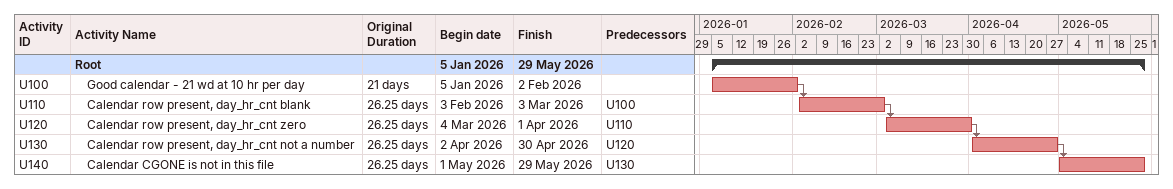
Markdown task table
| ID | Level | Task | Original duration | Start | Finish | Predecessors |
|---|---|---|---|---|---|---|
|  | 1 | **Root** |  | 2026-01-05 | 2026-05-29 |  |
| U100 | 2 | Good calendar - 21 wd at 10 hr per day | 21d | 2026-01-05 | 2026-02-02 |  |
| U110 | 2 | Calendar row present, day_hr_cnt blank | 26.25d | 2026-02-03 | 2026-03-03 | U100 |
| U120 | 2 | Calendar row present, day_hr_cnt zero | 26.25d | 2026-03-04 | 2026-04-01 | U110 |
| U130 | 2 | Calendar row present, day_hr_cnt not a number | 26.25d | 2026-04-02 | 2026-04-30 | U120 |
| U140 | 2 | Calendar CGONE is not in this file | 26.25d | 2026-05-01 | 2026-05-29 | U130 |
